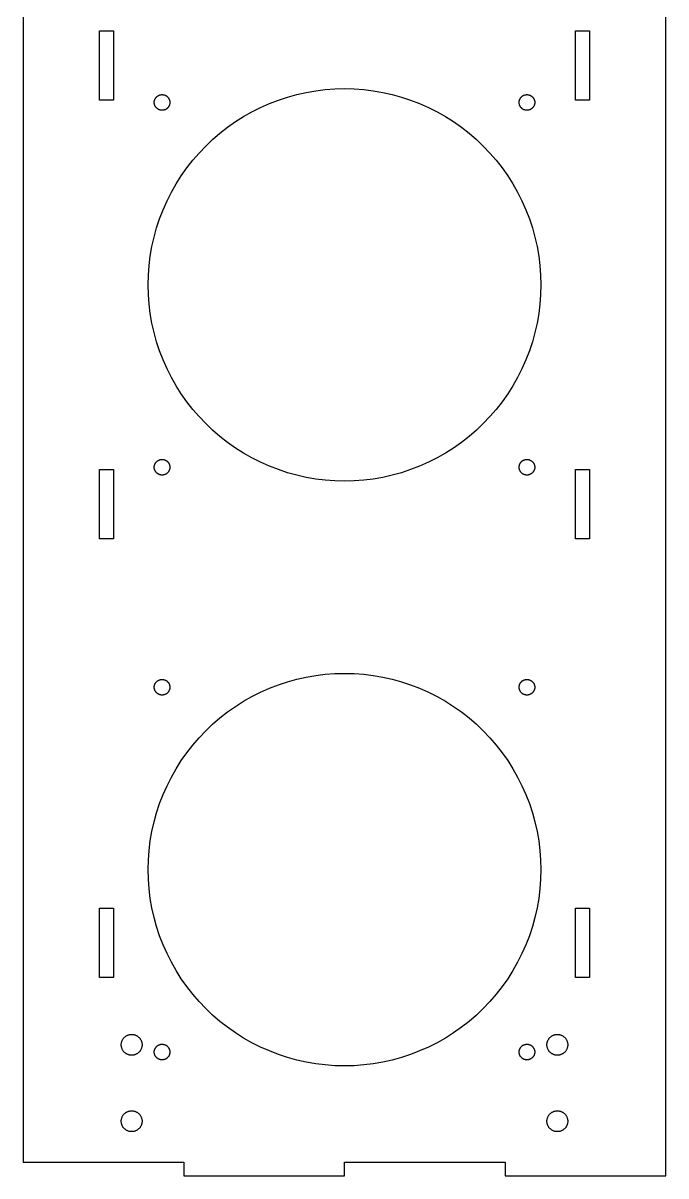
# Model space of a CAD drawing. Extents: x 0 to 916, y -4 to 1176.
# Drawn here: x 203.5 to 388.5, y -4 to 327.9 of the extents above; entities that cross this region are included whole.
import ezdxf

# ---------------------------------------------------------------- set-up
doc = ezdxf.new("R2010")
doc.units = 0
doc.layers.get('0').update_dxf_attribs({"linetype": 'CONTINUOUS'})

msp = doc.modelspace()

# ---------------------------------------------------------------- linework, layer by layer
for points in [[(296, 0), (342.25, 0), (342.25, -4), (388.5, -4), (388.5, 509), (342.25, 509), (342.25, 505), (296, 505), (296, 509), (249.75, 509), (249.75, 505), (203.5, 505), (203.5, 0), (249.75, 0), (249.75, -4), (296, -4)], [(225.5, 325.625), (229.5, 325.625), (229.5, 305.625), (225.5, 305.625)], [(362.5, 325.625), (366.5, 325.625), (366.5, 305.625), (362.5, 305.625)], [(293.228, 196.068), (290.462, 196.272), (287.71, 196.612), (284.977, 197.086), (282.272, 197.693), (279.599, 198.433), (276.966, 199.303), (274.378, 200.301), (271.843, 201.425), (269.366, 202.671), (266.953, 204.038), (264.61, 205.522), (262.343, 207.119), (260.157, 208.825), (258.057, 210.636), (256.048, 212.548), (254.136, 214.557), (252.325, 216.657), (250.619, 218.843), (249.022, 221.11), (247.538, 223.453), (246.171, 225.866), (244.925, 228.343), (243.801, 230.878), (242.803, 233.466), (241.933, 236.099), (241.193, 238.772), (240.586, 241.477), (240.112, 244.21), (239.772, 246.962), (239.568, 249.728), (239.5, 252.5), (239.568, 255.272), (239.772, 258.038), (240.112, 260.79), (240.586, 263.523), (241.193, 266.228), (241.933, 268.901), (242.803, 271.534), (243.801, 274.122), (244.925, 276.657), (246.171, 279.134), (247.538, 281.547), (249.022, 283.89), (250.619, 286.157), (252.325, 288.343), (254.136, 290.443), (256.048, 292.452), (258.057, 294.364), (260.157, 296.175), (262.343, 297.881), (264.61, 299.478), (266.953, 300.962), (269.366, 302.329), (271.843, 303.575), (274.378, 304.699), (276.966, 305.697), (279.599, 306.567), (282.272, 307.307), (284.977, 307.914), (287.71, 308.388), (290.462, 308.728), (293.228, 308.932), (296, 309), (298.772, 308.932), (301.538, 308.728), (304.29, 308.388), (307.023, 307.914), (309.728, 307.307), (312.401, 306.567), (315.034, 305.697), (317.622, 304.699), (320.157, 303.575), (322.634, 302.329), (325.047, 300.962), (327.39, 299.478), (329.657, 297.881), (331.843, 296.175), (333.943, 294.364), (335.952, 292.452), (337.864, 290.443), (339.675, 288.343), (341.381, 286.157), (342.978, 283.89), (344.462, 281.547), (345.829, 279.134), (347.075, 276.657), (348.199, 274.122), (349.197, 271.534), (350.067, 268.901), (350.807, 266.228), (351.414, 263.523), (351.888, 260.79), (352.228, 258.038), (352.432, 255.272), (352.5, 252.5), (352.432, 249.728), (352.228, 246.962), (351.888, 244.21), (351.414, 241.477), (350.807, 238.772), (350.067, 236.099), (349.197, 233.466), (348.199, 230.878), (347.075, 228.343), (345.829, 225.866), (344.462, 223.453), (342.978, 221.11), (341.381, 218.843), (339.675, 216.657), (337.864, 214.557), (335.952, 212.548), (333.943, 210.636), (331.843, 208.825), (329.657, 207.119), (327.39, 205.522), (325.047, 204.038), (322.634, 202.671), (320.157, 201.425), (317.622, 200.301), (315.034, 199.303), (312.401, 198.433), (309.728, 197.693), (307.023, 197.086), (304.29, 196.612), (301.538, 196.272), (298.772, 196.068), (296, 196)], [(243.39, 302.753), (243.279, 302.761), (243.17, 302.774), (243.061, 302.793), (242.953, 302.817), (242.847, 302.847), (242.742, 302.882), (242.639, 302.921), (242.538, 302.966), (242.439, 303.016), (242.343, 303.07), (242.25, 303.129), (242.16, 303.193), (242.073, 303.261), (241.989, 303.333), (241.909, 303.409), (241.833, 303.489), (241.761, 303.573), (241.693, 303.66), (241.629, 303.75), (241.57, 303.843), (241.516, 303.939), (241.466, 304.038), (241.421, 304.139), (241.382, 304.242), (241.347, 304.347), (241.317, 304.453), (241.293, 304.561), (241.274, 304.67), (241.261, 304.779), (241.253, 304.89), (241.25, 305), (241.253, 305.11), (241.261, 305.221), (241.274, 305.33), (241.293, 305.439), (241.317, 305.547), (241.347, 305.653), (241.382, 305.758), (241.421, 305.861), (241.466, 305.962), (241.516, 306.061), (241.57, 306.157), (241.629, 306.25), (241.693, 306.34), (241.761, 306.427), (241.833, 306.511), (241.909, 306.591), (241.989, 306.667), (242.073, 306.739), (242.16, 306.807), (242.25, 306.871), (242.343, 306.93), (242.439, 306.984), (242.538, 307.034), (242.639, 307.079), (242.742, 307.118), (242.847, 307.153), (242.953, 307.183), (243.061, 307.207), (243.17, 307.226), (243.279, 307.239), (243.39, 307.247), (243.5, 307.25), (243.61, 307.247), (243.721, 307.239), (243.83, 307.226), (243.939, 307.207), (244.047, 307.183), (244.153, 307.153), (244.258, 307.118), (244.361, 307.079), (244.462, 307.034), (244.561, 306.984), (244.657, 306.93), (244.75, 306.871), (244.84, 306.807), (244.927, 306.739), (245.011, 306.667), (245.091, 306.591), (245.167, 306.511), (245.239, 306.427), (245.307, 306.34), (245.371, 306.25), (245.43, 306.157), (245.484, 306.061), (245.534, 305.962), (245.579, 305.861), (245.618, 305.758), (245.653, 305.653), (245.683, 305.547), (245.707, 305.439), (245.726, 305.33), (245.739, 305.221), (245.747, 305.11), (245.75, 305), (245.747, 304.89), (245.739, 304.779), (245.726, 304.67), (245.707, 304.561), (245.683, 304.453), (245.653, 304.347), (245.618, 304.242), (245.579, 304.139), (245.534, 304.038), (245.484, 303.939), (245.43, 303.843), (245.371, 303.75), (245.307, 303.66), (245.239, 303.573), (245.167, 303.489), (245.091, 303.409), (245.011, 303.333), (244.927, 303.261), (244.84, 303.193), (244.75, 303.129), (244.657, 303.07), (244.561, 303.016), (244.462, 302.966), (244.361, 302.921), (244.258, 302.882), (244.153, 302.847), (244.047, 302.817), (243.939, 302.793), (243.83, 302.774), (243.721, 302.761), (243.61, 302.753), (243.5, 302.75)], [(348.39, 302.753), (348.279, 302.761), (348.17, 302.774), (348.061, 302.793), (347.953, 302.817), (347.847, 302.847), (347.742, 302.882), (347.639, 302.921), (347.538, 302.966), (347.439, 303.016), (347.343, 303.07), (347.25, 303.129), (347.16, 303.193), (347.073, 303.261), (346.989, 303.333), (346.909, 303.409), (346.833, 303.489), (346.761, 303.573), (346.693, 303.66), (346.629, 303.75), (346.57, 303.843), (346.516, 303.939), (346.466, 304.038), (346.421, 304.139), (346.382, 304.242), (346.347, 304.347), (346.317, 304.453), (346.293, 304.561), (346.274, 304.67), (346.261, 304.779), (346.253, 304.89), (346.25, 305), (346.253, 305.11), (346.261, 305.221), (346.274, 305.33), (346.293, 305.439), (346.317, 305.547), (346.347, 305.653), (346.382, 305.758), (346.421, 305.861), (346.466, 305.962), (346.516, 306.061), (346.57, 306.157), (346.629, 306.25), (346.693, 306.34), (346.761, 306.427), (346.833, 306.511), (346.909, 306.591), (346.989, 306.667), (347.073, 306.739), (347.16, 306.807), (347.25, 306.871), (347.343, 306.93), (347.439, 306.984), (347.538, 307.034), (347.639, 307.079), (347.742, 307.118), (347.847, 307.153), (347.953, 307.183), (348.061, 307.207), (348.17, 307.226), (348.279, 307.239), (348.39, 307.247), (348.5, 307.25), (348.61, 307.247), (348.721, 307.239), (348.83, 307.226), (348.939, 307.207), (349.047, 307.183), (349.153, 307.153), (349.258, 307.118), (349.361, 307.079), (349.462, 307.034), (349.561, 306.984), (349.657, 306.93), (349.75, 306.871), (349.84, 306.807), (349.927, 306.739), (350.011, 306.667), (350.091, 306.591), (350.167, 306.511), (350.239, 306.427), (350.307, 306.34), (350.371, 306.25), (350.43, 306.157), (350.484, 306.061), (350.534, 305.962), (350.579, 305.861), (350.618, 305.758), (350.653, 305.653), (350.683, 305.547), (350.707, 305.439), (350.726, 305.33), (350.739, 305.221), (350.747, 305.11), (350.75, 305), (350.747, 304.89), (350.739, 304.779), (350.726, 304.67), (350.707, 304.561), (350.683, 304.453), (350.653, 304.347), (350.618, 304.242), (350.579, 304.139), (350.534, 304.038), (350.484, 303.939), (350.43, 303.843), (350.371, 303.75), (350.307, 303.66), (350.239, 303.573), (350.167, 303.489), (350.091, 303.409), (350.011, 303.333), (349.927, 303.261), (349.84, 303.193), (349.75, 303.129), (349.657, 303.07), (349.561, 303.016), (349.462, 302.966), (349.361, 302.921), (349.258, 302.882), (349.153, 302.847), (349.047, 302.817), (348.939, 302.793), (348.83, 302.774), (348.721, 302.761), (348.61, 302.753), (348.5, 302.75)], [(225.5, 199.375), (229.5, 199.375), (229.5, 179.375), (225.5, 179.375)], [(243.39, 197.753), (243.279, 197.761), (243.17, 197.774), (243.061, 197.793), (242.953, 197.817), (242.847, 197.847), (242.742, 197.882), (242.639, 197.921), (242.538, 197.966), (242.439, 198.016), (242.343, 198.07), (242.25, 198.129), (242.16, 198.193), (242.073, 198.261), (241.989, 198.333), (241.909, 198.409), (241.833, 198.489), (241.761, 198.573), (241.693, 198.66), (241.629, 198.75), (241.57, 198.843), (241.516, 198.939), (241.466, 199.038), (241.421, 199.139), (241.382, 199.242), (241.347, 199.347), (241.317, 199.453), (241.293, 199.561), (241.274, 199.67), (241.261, 199.779), (241.253, 199.89), (241.25, 200), (241.253, 200.11), (241.261, 200.221), (241.274, 200.33), (241.293, 200.439), (241.317, 200.547), (241.347, 200.653), (241.382, 200.758), (241.421, 200.861), (241.466, 200.962), (241.516, 201.061), (241.57, 201.157), (241.629, 201.25), (241.693, 201.34), (241.761, 201.427), (241.833, 201.511), (241.909, 201.591), (241.989, 201.667), (242.073, 201.739), (242.16, 201.807), (242.25, 201.871), (242.343, 201.93), (242.439, 201.984), (242.538, 202.034), (242.639, 202.079), (242.742, 202.118), (242.847, 202.153), (242.953, 202.183), (243.061, 202.207), (243.17, 202.226), (243.279, 202.239), (243.39, 202.247), (243.5, 202.25), (243.61, 202.247), (243.721, 202.239), (243.83, 202.226), (243.939, 202.207), (244.047, 202.183), (244.153, 202.153), (244.258, 202.118), (244.361, 202.079), (244.462, 202.034), (244.561, 201.984), (244.657, 201.93), (244.75, 201.871), (244.84, 201.807), (244.927, 201.739), (245.011, 201.667), (245.091, 201.591), (245.167, 201.511), (245.239, 201.427), (245.307, 201.34), (245.371, 201.25), (245.43, 201.157), (245.484, 201.061), (245.534, 200.962), (245.579, 200.861), (245.618, 200.758), (245.653, 200.653), (245.683, 200.547), (245.707, 200.439), (245.726, 200.33), (245.739, 200.221), (245.747, 200.11), (245.75, 200), (245.747, 199.89), (245.739, 199.779), (245.726, 199.67), (245.707, 199.561), (245.683, 199.453), (245.653, 199.347), (245.618, 199.242), (245.579, 199.139), (245.534, 199.038), (245.484, 198.939), (245.43, 198.843), (245.371, 198.75), (245.307, 198.66), (245.239, 198.573), (245.167, 198.489), (245.091, 198.409), (245.011, 198.333), (244.927, 198.261), (244.84, 198.193), (244.75, 198.129), (244.657, 198.07), (244.561, 198.016), (244.462, 197.966), (244.361, 197.921), (244.258, 197.882), (244.153, 197.847), (244.047, 197.817), (243.939, 197.793), (243.83, 197.774), (243.721, 197.761), (243.61, 197.753), (243.5, 197.75)], [(348.39, 197.753), (348.279, 197.761), (348.17, 197.774), (348.061, 197.793), (347.953, 197.817), (347.847, 197.847), (347.742, 197.882), (347.639, 197.921), (347.538, 197.966), (347.439, 198.016), (347.343, 198.07), (347.25, 198.129), (347.16, 198.193), (347.073, 198.261), (346.989, 198.333), (346.909, 198.409), (346.833, 198.489), (346.761, 198.573), (346.693, 198.66), (346.629, 198.75), (346.57, 198.843), (346.516, 198.939), (346.466, 199.038), (346.421, 199.139), (346.382, 199.242), (346.347, 199.347), (346.317, 199.453), (346.293, 199.561), (346.274, 199.67), (346.261, 199.779), (346.253, 199.89), (346.25, 200), (346.253, 200.11), (346.261, 200.221), (346.274, 200.33), (346.293, 200.439), (346.317, 200.547), (346.347, 200.653), (346.382, 200.758), (346.421, 200.861), (346.466, 200.962), (346.516, 201.061), (346.57, 201.157), (346.629, 201.25), (346.693, 201.34), (346.761, 201.427), (346.833, 201.511), (346.909, 201.591), (346.989, 201.667), (347.073, 201.739), (347.16, 201.807), (347.25, 201.871), (347.343, 201.93), (347.439, 201.984), (347.538, 202.034), (347.639, 202.079), (347.742, 202.118), (347.847, 202.153), (347.953, 202.183), (348.061, 202.207), (348.17, 202.226), (348.279, 202.239), (348.39, 202.247), (348.5, 202.25), (348.61, 202.247), (348.721, 202.239), (348.83, 202.226), (348.939, 202.207), (349.047, 202.183), (349.153, 202.153), (349.258, 202.118), (349.361, 202.079), (349.462, 202.034), (349.561, 201.984), (349.657, 201.93), (349.75, 201.871), (349.84, 201.807), (349.927, 201.739), (350.011, 201.667), (350.091, 201.591), (350.167, 201.511), (350.239, 201.427), (350.307, 201.34), (350.371, 201.25), (350.43, 201.157), (350.484, 201.061), (350.534, 200.962), (350.579, 200.861), (350.618, 200.758), (350.653, 200.653), (350.683, 200.547), (350.707, 200.439), (350.726, 200.33), (350.739, 200.221), (350.747, 200.11), (350.75, 200), (350.747, 199.89), (350.739, 199.779), (350.726, 199.67), (350.707, 199.561), (350.683, 199.453), (350.653, 199.347), (350.618, 199.242), (350.579, 199.139), (350.534, 199.038), (350.484, 198.939), (350.43, 198.843), (350.371, 198.75), (350.307, 198.66), (350.239, 198.573), (350.167, 198.489), (350.091, 198.409), (350.011, 198.333), (349.927, 198.261), (349.84, 198.193), (349.75, 198.129), (349.657, 198.07), (349.561, 198.016), (349.462, 197.966), (349.361, 197.921), (349.258, 197.882), (349.153, 197.847), (349.047, 197.817), (348.939, 197.793), (348.83, 197.774), (348.721, 197.761), (348.61, 197.753), (348.5, 197.75)], [(362.5, 199.375), (366.5, 199.375), (366.5, 179.375), (362.5, 179.375)], [(293.228, 27.7347), (290.462, 27.9387), (287.71, 28.2782), (284.977, 28.7523), (282.272, 29.3599), (279.599, 30.0995), (276.966, 30.9694), (274.378, 31.9675), (271.843, 33.0913), (269.366, 34.3381), (266.953, 35.705), (264.61, 37.1886), (262.343, 38.7854), (260.157, 40.4916), (258.057, 42.3029), (256.048, 44.2151), (254.136, 46.2236), (252.325, 48.3234), (250.619, 50.5097), (249.022, 52.7769), (247.538, 55.1199), (246.171, 57.5328), (244.925, 60.0098), (243.801, 62.5451), (242.803, 65.1324), (241.933, 67.7656), (241.193, 70.4383), (240.586, 73.1441), (240.112, 75.8764), (239.772, 78.6287), (239.568, 81.3943), (239.5, 84.1667), (239.568, 86.939), (239.772, 89.7046), (240.112, 92.4569), (240.586, 95.1893), (241.193, 97.895), (241.933, 100.568), (242.803, 103.201), (243.801, 105.788), (244.925, 108.324), (246.171, 110.801), (247.538, 113.213), (249.022, 115.556), (250.619, 117.824), (252.325, 120.01), (254.136, 122.11), (256.048, 124.118), (258.057, 126.03), (260.157, 127.842), (262.343, 129.548), (264.61, 131.145), (266.953, 132.628), (269.366, 133.995), (271.843, 135.242), (274.378, 136.366), (276.966, 137.364), (279.599, 138.234), (282.272, 138.973), (284.977, 139.581), (287.71, 140.055), (290.462, 140.395), (293.228, 140.599), (296, 140.667), (298.772, 140.599), (301.538, 140.395), (304.29, 140.055), (307.023, 139.581), (309.728, 138.973), (312.401, 138.234), (315.034, 137.364), (317.622, 136.366), (320.157, 135.242), (322.634, 133.995), (325.047, 132.628), (327.39, 131.145), (329.657, 129.548), (331.843, 127.842), (333.943, 126.03), (335.952, 124.118), (337.864, 122.11), (339.675, 120.01), (341.381, 117.824), (342.978, 115.556), (344.462, 113.213), (345.829, 110.801), (347.075, 108.324), (348.199, 105.788), (349.197, 103.201), (350.067, 100.568), (350.807, 97.895), (351.414, 95.1893), (351.888, 92.4569), (352.228, 89.7046), (352.432, 86.939), (352.5, 84.1667), (352.432, 81.3943), (352.228, 78.6287), (351.888, 75.8764), (351.414, 73.1441), (350.807, 70.4383), (350.067, 67.7656), (349.197, 65.1324), (348.199, 62.5451), (347.075, 60.0098), (345.829, 57.5328), (344.462, 55.1199), (342.978, 52.7769), (341.381, 50.5097), (339.675, 48.3234), (337.864, 46.2236), (335.952, 44.2151), (333.943, 42.3029), (331.843, 40.4916), (329.657, 38.7854), (327.39, 37.1886), (325.047, 35.705), (322.634, 34.3381), (320.157, 33.0913), (317.622, 31.9675), (315.034, 30.9694), (312.401, 30.0995), (309.728, 29.3599), (307.023, 28.7523), (304.29, 28.2782), (301.538, 27.9387), (298.772, 27.7347), (296, 27.6667)], [(243.39, 134.419), (243.279, 134.428), (243.17, 134.441), (243.061, 134.46), (242.953, 134.484), (242.847, 134.514), (242.742, 134.548), (242.639, 134.588), (242.538, 134.633), (242.439, 134.682), (242.343, 134.737), (242.25, 134.796), (242.16, 134.859), (242.073, 134.927), (241.989, 135), (241.909, 135.076), (241.833, 135.156), (241.761, 135.239), (241.693, 135.326), (241.629, 135.417), (241.57, 135.51), (241.516, 135.606), (241.466, 135.705), (241.421, 135.806), (241.382, 135.909), (241.347, 136.014), (241.317, 136.12), (241.293, 136.228), (241.274, 136.337), (241.261, 136.446), (241.253, 136.556), (241.25, 136.667), (241.253, 136.777), (241.261, 136.887), (241.274, 136.997), (241.293, 137.106), (241.317, 137.213), (241.347, 137.32), (241.382, 137.425), (241.421, 137.528), (241.466, 137.629), (241.516, 137.727), (241.57, 137.823), (241.629, 137.917), (241.693, 138.007), (241.761, 138.094), (241.833, 138.178), (241.909, 138.258), (241.989, 138.334), (242.073, 138.406), (242.16, 138.474), (242.25, 138.537), (242.343, 138.597), (242.439, 138.651), (242.538, 138.701), (242.639, 138.745), (242.742, 138.785), (242.847, 138.82), (242.953, 138.849), (243.061, 138.873), (243.17, 138.892), (243.279, 138.906), (243.39, 138.914), (243.5, 138.917), (243.61, 138.914), (243.721, 138.906), (243.83, 138.892), (243.939, 138.873), (244.047, 138.849), (244.153, 138.82), (244.258, 138.785), (244.361, 138.745), (244.462, 138.701), (244.561, 138.651), (244.657, 138.597), (244.75, 138.537), (244.84, 138.474), (244.927, 138.406), (245.011, 138.334), (245.091, 138.258), (245.167, 138.178), (245.239, 138.094), (245.307, 138.007), (245.371, 137.917), (245.43, 137.823), (245.484, 137.727), (245.534, 137.629), (245.579, 137.528), (245.618, 137.425), (245.653, 137.32), (245.683, 137.213), (245.707, 137.106), (245.726, 136.997), (245.739, 136.887), (245.747, 136.777), (245.75, 136.667), (245.747, 136.556), (245.739, 136.446), (245.726, 136.337), (245.707, 136.228), (245.683, 136.12), (245.653, 136.014), (245.618, 135.909), (245.579, 135.806), (245.534, 135.705), (245.484, 135.606), (245.43, 135.51), (245.371, 135.417), (245.307, 135.326), (245.239, 135.239), (245.167, 135.156), (245.091, 135.076), (245.011, 135), (244.927, 134.927), (244.84, 134.859), (244.75, 134.796), (244.657, 134.737), (244.561, 134.682), (244.462, 134.633), (244.361, 134.588), (244.258, 134.548), (244.153, 134.514), (244.047, 134.484), (243.939, 134.46), (243.83, 134.441), (243.721, 134.428), (243.61, 134.419), (243.5, 134.417)], [(348.39, 134.419), (348.279, 134.428), (348.17, 134.441), (348.061, 134.46), (347.953, 134.484), (347.847, 134.514), (347.742, 134.548), (347.639, 134.588), (347.538, 134.633), (347.439, 134.682), (347.343, 134.737), (347.25, 134.796), (347.16, 134.859), (347.073, 134.927), (346.989, 135), (346.909, 135.076), (346.833, 135.156), (346.761, 135.239), (346.693, 135.326), (346.629, 135.417), (346.57, 135.51), (346.516, 135.606), (346.466, 135.705), (346.421, 135.806), (346.382, 135.909), (346.347, 136.014), (346.317, 136.12), (346.293, 136.228), (346.274, 136.337), (346.261, 136.446), (346.253, 136.556), (346.25, 136.667), (346.253, 136.777), (346.261, 136.887), (346.274, 136.997), (346.293, 137.106), (346.317, 137.213), (346.347, 137.32), (346.382, 137.425), (346.421, 137.528), (346.466, 137.629), (346.516, 137.727), (346.57, 137.823), (346.629, 137.917), (346.693, 138.007), (346.761, 138.094), (346.833, 138.178), (346.909, 138.258), (346.989, 138.334), (347.073, 138.406), (347.16, 138.474), (347.25, 138.537), (347.343, 138.597), (347.439, 138.651), (347.538, 138.701), (347.639, 138.745), (347.742, 138.785), (347.847, 138.82), (347.953, 138.849), (348.061, 138.873), (348.17, 138.892), (348.279, 138.906), (348.39, 138.914), (348.5, 138.917), (348.61, 138.914), (348.721, 138.906), (348.83, 138.892), (348.939, 138.873), (349.047, 138.849), (349.153, 138.82), (349.258, 138.785), (349.361, 138.745), (349.462, 138.701), (349.561, 138.651), (349.657, 138.597), (349.75, 138.537), (349.84, 138.474), (349.927, 138.406), (350.011, 138.334), (350.091, 138.258), (350.167, 138.178), (350.239, 138.094), (350.307, 138.007), (350.371, 137.917), (350.43, 137.823), (350.484, 137.727), (350.534, 137.629), (350.579, 137.528), (350.618, 137.425), (350.653, 137.32), (350.683, 137.213), (350.707, 137.106), (350.726, 136.997), (350.739, 136.887), (350.747, 136.777), (350.75, 136.667), (350.747, 136.556), (350.739, 136.446), (350.726, 136.337), (350.707, 136.228), (350.683, 136.12), (350.653, 136.014), (350.618, 135.909), (350.579, 135.806), (350.534, 135.705), (350.484, 135.606), (350.43, 135.51), (350.371, 135.417), (350.307, 135.326), (350.239, 135.239), (350.167, 135.156), (350.091, 135.076), (350.011, 135), (349.927, 134.927), (349.84, 134.859), (349.75, 134.796), (349.657, 134.737), (349.561, 134.682), (349.462, 134.633), (349.361, 134.588), (349.258, 134.548), (349.153, 134.514), (349.047, 134.484), (348.939, 134.46), (348.83, 134.441), (348.721, 134.428), (348.61, 134.419), (348.5, 134.417)], [(225.5, 73.125), (229.5, 73.125), (229.5, 53.125), (225.5, 53.125)], [(362.5, 73.125), (366.5, 73.125), (366.5, 53.125), (362.5, 53.125)], [(234.603, 30.7536), (234.456, 30.7644), (234.31, 30.7825), (234.165, 30.8076), (234.021, 30.8399), (233.879, 30.8792), (233.739, 30.9254), (233.602, 30.9784), (233.467, 31.038), (233.336, 31.1042), (233.208, 31.1768), (233.083, 31.2556), (232.963, 31.3404), (232.847, 31.431), (232.735, 31.5271), (232.629, 31.6287), (232.527, 31.7353), (232.431, 31.8468), (232.34, 31.9629), (232.256, 32.0833), (232.177, 32.2077), (232.104, 32.3358), (232.038, 32.4673), (231.978, 32.6019), (231.925, 32.7393), (231.879, 32.8791), (231.84, 33.0211), (231.808, 33.1647), (231.782, 33.3098), (231.764, 33.4559), (231.754, 33.6028), (231.75, 33.75), (231.754, 33.8972), (231.764, 34.0441), (231.782, 34.1902), (231.808, 34.3353), (231.84, 34.4789), (231.879, 34.6209), (231.925, 34.7607), (231.978, 34.8981), (232.038, 35.0327), (232.104, 35.1642), (232.177, 35.2923), (232.256, 35.4167), (232.34, 35.5371), (232.431, 35.6532), (232.527, 35.7647), (232.629, 35.8713), (232.735, 35.9729), (232.847, 36.069), (232.963, 36.1596), (233.083, 36.2444), (233.208, 36.3232), (233.336, 36.3958), (233.467, 36.462), (233.602, 36.5216), (233.739, 36.5746), (233.879, 36.6208), (234.021, 36.6601), (234.165, 36.6924), (234.31, 36.7175), (234.456, 36.7356), (234.603, 36.7464), (234.75, 36.75), (234.897, 36.7464), (235.044, 36.7356), (235.19, 36.7175), (235.335, 36.6924), (235.479, 36.6601), (235.621, 36.6208), (235.761, 36.5746), (235.898, 36.5216), (236.033, 36.462), (236.164, 36.3958), (236.292, 36.3232), (236.417, 36.2444), (236.537, 36.1596), (236.653, 36.069), (236.765, 35.9729), (236.871, 35.8713), (236.973, 35.7647), (237.069, 35.6532), (237.16, 35.5371), (237.244, 35.4167), (237.323, 35.2923), (237.396, 35.1642), (237.462, 35.0327), (237.522, 34.8981), (237.575, 34.7607), (237.621, 34.6209), (237.66, 34.4789), (237.692, 34.3353), (237.718, 34.1902), (237.736, 34.0441), (237.746, 33.8972), (237.75, 33.75), (237.746, 33.6028), (237.736, 33.4559), (237.718, 33.3098), (237.692, 33.1647), (237.66, 33.0211), (237.621, 32.8791), (237.575, 32.7393), (237.522, 32.6019), (237.462, 32.4673), (237.396, 32.3358), (237.323, 32.2077), (237.244, 32.0833), (237.16, 31.9629), (237.069, 31.8468), (236.973, 31.7353), (236.871, 31.6287), (236.765, 31.5271), (236.653, 31.431), (236.537, 31.3404), (236.417, 31.2556), (236.292, 31.1768), (236.164, 31.1042), (236.033, 31.038), (235.898, 30.9784), (235.761, 30.9254), (235.621, 30.8792), (235.479, 30.8399), (235.335, 30.8076), (235.19, 30.7825), (235.044, 30.7644), (234.897, 30.7536), (234.75, 30.75)], [(357.103, 30.7536), (356.956, 30.7644), (356.81, 30.7825), (356.665, 30.8076), (356.521, 30.8399), (356.379, 30.8792), (356.239, 30.9254), (356.102, 30.9784), (355.967, 31.038), (355.836, 31.1042), (355.708, 31.1768), (355.583, 31.2556), (355.463, 31.3404), (355.347, 31.431), (355.235, 31.5271), (355.129, 31.6287), (355.027, 31.7353), (354.931, 31.8468), (354.84, 31.9629), (354.756, 32.0833), (354.677, 32.2077), (354.604, 32.3358), (354.538, 32.4673), (354.478, 32.6019), (354.425, 32.7393), (354.379, 32.8791), (354.34, 33.0211), (354.308, 33.1647), (354.282, 33.3098), (354.264, 33.4559), (354.254, 33.6028), (354.25, 33.75), (354.254, 33.8972), (354.264, 34.0441), (354.282, 34.1902), (354.308, 34.3353), (354.34, 34.4789), (354.379, 34.6209), (354.425, 34.7607), (354.478, 34.8981), (354.538, 35.0327), (354.604, 35.1642), (354.677, 35.2923), (354.756, 35.4167), (354.84, 35.5371), (354.931, 35.6532), (355.027, 35.7647), (355.129, 35.8713), (355.235, 35.9729), (355.347, 36.069), (355.463, 36.1596), (355.583, 36.2444), (355.708, 36.3232), (355.836, 36.3958), (355.967, 36.462), (356.102, 36.5216), (356.239, 36.5746), (356.379, 36.6208), (356.521, 36.6601), (356.665, 36.6924), (356.81, 36.7175), (356.956, 36.7356), (357.103, 36.7464), (357.25, 36.75), (357.397, 36.7464), (357.544, 36.7356), (357.69, 36.7175), (357.835, 36.6924), (357.979, 36.6601), (358.121, 36.6208), (358.261, 36.5746), (358.398, 36.5216), (358.533, 36.462), (358.664, 36.3958), (358.792, 36.3232), (358.917, 36.2444), (359.037, 36.1596), (359.153, 36.069), (359.265, 35.9729), (359.371, 35.8713), (359.473, 35.7647), (359.569, 35.6532), (359.66, 35.5371), (359.744, 35.4167), (359.823, 35.2923), (359.896, 35.1642), (359.962, 35.0327), (360.022, 34.8981), (360.075, 34.7607), (360.121, 34.6209), (360.16, 34.4789), (360.192, 34.3353), (360.218, 34.1902), (360.236, 34.0441), (360.246, 33.8972), (360.25, 33.75), (360.246, 33.6028), (360.236, 33.4559), (360.218, 33.3098), (360.192, 33.1647), (360.16, 33.0211), (360.121, 32.8791), (360.075, 32.7393), (360.022, 32.6019), (359.962, 32.4673), (359.896, 32.3358), (359.823, 32.2077), (359.744, 32.0833), (359.66, 31.9629), (359.569, 31.8468), (359.473, 31.7353), (359.371, 31.6287), (359.265, 31.5271), (359.153, 31.431), (359.037, 31.3404), (358.917, 31.2556), (358.792, 31.1768), (358.664, 31.1042), (358.533, 31.038), (358.398, 30.9784), (358.261, 30.9254), (358.121, 30.8792), (357.979, 30.8399), (357.835, 30.8076), (357.69, 30.7825), (357.544, 30.7644), (357.397, 30.7536), (357.25, 30.75)], [(243.39, 29.4194), (243.279, 29.4275), (243.17, 29.441), (243.061, 29.4599), (242.953, 29.4841), (242.847, 29.5136), (242.742, 29.5482), (242.639, 29.5879), (242.538, 29.6327), (242.439, 29.6823), (242.343, 29.7368), (242.25, 29.7959), (242.16, 29.8594), (242.073, 29.9274), (241.989, 29.9995), (241.909, 30.0757), (241.833, 30.1557), (241.761, 30.2393), (241.693, 30.3263), (241.629, 30.4166), (241.57, 30.5099), (241.516, 30.606), (241.466, 30.7047), (241.421, 30.8056), (241.382, 30.9087), (241.347, 31.0135), (241.317, 31.12), (241.293, 31.2277), (241.274, 31.3365), (241.261, 31.4461), (241.253, 31.5563), (241.25, 31.6667), (241.253, 31.7771), (241.261, 31.8872), (241.274, 31.9968), (241.293, 32.1056), (241.317, 32.2134), (241.347, 32.3198), (241.382, 32.4247), (241.421, 32.5277), (241.466, 32.6287), (241.516, 32.7273), (241.57, 32.8234), (241.629, 32.9167), (241.693, 33.007), (241.761, 33.0941), (241.833, 33.1777), (241.909, 33.2577), (241.989, 33.3338), (242.073, 33.4059), (242.16, 33.4739), (242.25, 33.5375), (242.343, 33.5966), (242.439, 33.651), (242.538, 33.7006), (242.639, 33.7454), (242.742, 33.7851), (242.847, 33.8198), (242.953, 33.8492), (243.061, 33.8734), (243.17, 33.8923), (243.279, 33.9058), (243.39, 33.914), (243.5, 33.9167), (243.61, 33.914), (243.721, 33.9058), (243.83, 33.8923), (243.939, 33.8734), (244.047, 33.8492), (244.153, 33.8198), (244.258, 33.7851), (244.361, 33.7454), (244.462, 33.7006), (244.561, 33.651), (244.657, 33.5966), (244.75, 33.5375), (244.84, 33.4739), (244.927, 33.4059), (245.011, 33.3338), (245.091, 33.2577), (245.167, 33.1777), (245.239, 33.0941), (245.307, 33.007), (245.371, 32.9167), (245.43, 32.8234), (245.484, 32.7273), (245.534, 32.6287), (245.579, 32.5277), (245.618, 32.4247), (245.653, 32.3198), (245.683, 32.2134), (245.707, 32.1056), (245.726, 31.9968), (245.739, 31.8872), (245.747, 31.7771), (245.75, 31.6667), (245.747, 31.5563), (245.739, 31.4461), (245.726, 31.3365), (245.707, 31.2277), (245.683, 31.12), (245.653, 31.0135), (245.618, 30.9087), (245.579, 30.8056), (245.534, 30.7047), (245.484, 30.606), (245.43, 30.5099), (245.371, 30.4166), (245.307, 30.3263), (245.239, 30.2393), (245.167, 30.1557), (245.091, 30.0757), (245.011, 29.9995), (244.927, 29.9274), (244.84, 29.8594), (244.75, 29.7959), (244.657, 29.7368), (244.561, 29.6823), (244.462, 29.6327), (244.361, 29.5879), (244.258, 29.5482), (244.153, 29.5136), (244.047, 29.4841), (243.939, 29.4599), (243.83, 29.441), (243.721, 29.4275), (243.61, 29.4194), (243.5, 29.4167)], [(348.39, 29.4194), (348.279, 29.4275), (348.17, 29.441), (348.061, 29.4599), (347.953, 29.4841), (347.847, 29.5136), (347.742, 29.5482), (347.639, 29.5879), (347.538, 29.6327), (347.439, 29.6823), (347.343, 29.7368), (347.25, 29.7959), (347.16, 29.8594), (347.073, 29.9274), (346.989, 29.9995), (346.909, 30.0757), (346.833, 30.1557), (346.761, 30.2393), (346.693, 30.3263), (346.629, 30.4166), (346.57, 30.5099), (346.516, 30.606), (346.466, 30.7047), (346.421, 30.8056), (346.382, 30.9087), (346.347, 31.0135), (346.317, 31.12), (346.293, 31.2277), (346.274, 31.3365), (346.261, 31.4461), (346.253, 31.5563), (346.25, 31.6667), (346.253, 31.7771), (346.261, 31.8872), (346.274, 31.9968), (346.293, 32.1056), (346.317, 32.2134), (346.347, 32.3198), (346.382, 32.4247), (346.421, 32.5277), (346.466, 32.6287), (346.516, 32.7273), (346.57, 32.8234), (346.629, 32.9167), (346.693, 33.007), (346.761, 33.0941), (346.833, 33.1777), (346.909, 33.2577), (346.989, 33.3338), (347.073, 33.4059), (347.16, 33.4739), (347.25, 33.5375), (347.343, 33.5966), (347.439, 33.651), (347.538, 33.7006), (347.639, 33.7454), (347.742, 33.7851), (347.847, 33.8198), (347.953, 33.8492), (348.061, 33.8734), (348.17, 33.8923), (348.279, 33.9058), (348.39, 33.914), (348.5, 33.9167), (348.61, 33.914), (348.721, 33.9058), (348.83, 33.8923), (348.939, 33.8734), (349.047, 33.8492), (349.153, 33.8198), (349.258, 33.7851), (349.361, 33.7454), (349.462, 33.7006), (349.561, 33.651), (349.657, 33.5966), (349.75, 33.5375), (349.84, 33.4739), (349.927, 33.4059), (350.011, 33.3338), (350.091, 33.2577), (350.167, 33.1777), (350.239, 33.0941), (350.307, 33.007), (350.371, 32.9167), (350.43, 32.8234), (350.484, 32.7273), (350.534, 32.6287), (350.579, 32.5277), (350.618, 32.4247), (350.653, 32.3198), (350.683, 32.2134), (350.707, 32.1056), (350.726, 31.9968), (350.739, 31.8872), (350.747, 31.7771), (350.75, 31.6667), (350.747, 31.5563), (350.739, 31.4461), (350.726, 31.3365), (350.707, 31.2277), (350.683, 31.12), (350.653, 31.0135), (350.618, 30.9087), (350.579, 30.8056), (350.534, 30.7047), (350.484, 30.606), (350.43, 30.5099), (350.371, 30.4166), (350.307, 30.3263), (350.239, 30.2393), (350.167, 30.1557), (350.091, 30.0757), (350.011, 29.9995), (349.927, 29.9274), (349.84, 29.8594), (349.75, 29.7959), (349.657, 29.7368), (349.561, 29.6823), (349.462, 29.6327), (349.361, 29.5879), (349.258, 29.5482), (349.153, 29.5136), (349.047, 29.4841), (348.939, 29.4599), (348.83, 29.441), (348.721, 29.4275), (348.61, 29.4194), (348.5, 29.4167)], [(234.603, 8.7536), (234.456, 8.7645), (234.31, 8.7825), (234.165, 8.8076), (234.021, 8.8399), (233.879, 8.8792), (233.739, 8.9254), (233.602, 8.9784), (233.467, 9.038), (233.336, 9.1042), (233.208, 9.1768), (233.083, 9.2556), (232.963, 9.3404), (232.847, 9.431), (232.735, 9.5272), (232.629, 9.6287), (232.527, 9.7353), (232.431, 9.8468), (232.34, 9.9629), (232.256, 10.0833), (232.177, 10.2077), (232.104, 10.3358), (232.038, 10.4673), (231.978, 10.6019), (231.925, 10.7393), (231.879, 10.8791), (231.84, 11.0211), (231.808, 11.1647), (231.782, 11.3098), (231.764, 11.4559), (231.754, 11.6028), (231.75, 11.75), (231.754, 11.8972), (231.764, 12.0441), (231.782, 12.1902), (231.808, 12.3353), (231.84, 12.4789), (231.879, 12.6209), (231.925, 12.7607), (231.978, 12.8981), (232.038, 13.0327), (232.104, 13.1642), (232.177, 13.2923), (232.256, 13.4167), (232.34, 13.5371), (232.431, 13.6532), (232.527, 13.7647), (232.629, 13.8713), (232.735, 13.9729), (232.847, 14.069), (232.963, 14.1596), (233.083, 14.2444), (233.208, 14.3232), (233.336, 14.3958), (233.467, 14.462), (233.602, 14.5216), (233.739, 14.5746), (233.879, 14.6208), (234.021, 14.6601), (234.165, 14.6924), (234.31, 14.7175), (234.456, 14.7356), (234.603, 14.7464), (234.75, 14.75), (234.897, 14.7464), (235.044, 14.7356), (235.19, 14.7175), (235.335, 14.6924), (235.479, 14.6601), (235.621, 14.6208), (235.761, 14.5746), (235.898, 14.5216), (236.033, 14.462), (236.164, 14.3958), (236.292, 14.3232), (236.417, 14.2444), (236.537, 14.1596), (236.653, 14.069), (236.765, 13.9729), (236.871, 13.8713), (236.973, 13.7647), (237.069, 13.6532), (237.16, 13.5371), (237.244, 13.4167), (237.323, 13.2923), (237.396, 13.1642), (237.462, 13.0327), (237.522, 12.8981), (237.575, 12.7607), (237.621, 12.6209), (237.66, 12.4789), (237.692, 12.3353), (237.718, 12.1902), (237.736, 12.0441), (237.746, 11.8972), (237.75, 11.75), (237.746, 11.6028), (237.736, 11.4559), (237.718, 11.3098), (237.692, 11.1647), (237.66, 11.0211), (237.621, 10.8791), (237.575, 10.7393), (237.522, 10.6019), (237.462, 10.4673), (237.396, 10.3358), (237.323, 10.2077), (237.244, 10.0833), (237.16, 9.9629), (237.069, 9.8468), (236.973, 9.7353), (236.871, 9.6287), (236.765, 9.5272), (236.653, 9.431), (236.537, 9.3404), (236.417, 9.2556), (236.292, 9.1768), (236.164, 9.1042), (236.033, 9.038), (235.898, 8.9784), (235.761, 8.9254), (235.621, 8.8792), (235.479, 8.8399), (235.335, 8.8076), (235.19, 8.7825), (235.044, 8.7645), (234.897, 8.7536), (234.75, 8.75)], [(357.103, 8.7536), (356.956, 8.7645), (356.81, 8.7825), (356.665, 8.8076), (356.521, 8.8399), (356.379, 8.8792), (356.239, 8.9254), (356.102, 8.9784), (355.967, 9.038), (355.836, 9.1042), (355.708, 9.1768), (355.583, 9.2556), (355.463, 9.3404), (355.347, 9.431), (355.235, 9.5272), (355.129, 9.6287), (355.027, 9.7353), (354.931, 9.8468), (354.84, 9.9629), (354.756, 10.0833), (354.677, 10.2077), (354.604, 10.3358), (354.538, 10.4673), (354.478, 10.6019), (354.425, 10.7393), (354.379, 10.8791), (354.34, 11.0211), (354.308, 11.1647), (354.282, 11.3098), (354.264, 11.4559), (354.254, 11.6028), (354.25, 11.75), (354.254, 11.8972), (354.264, 12.0441), (354.282, 12.1902), (354.308, 12.3353), (354.34, 12.4789), (354.379, 12.6209), (354.425, 12.7607), (354.478, 12.8981), (354.538, 13.0327), (354.604, 13.1642), (354.677, 13.2923), (354.756, 13.4167), (354.84, 13.5371), (354.931, 13.6532), (355.027, 13.7647), (355.129, 13.8713), (355.235, 13.9729), (355.347, 14.069), (355.463, 14.1596), (355.583, 14.2444), (355.708, 14.3232), (355.836, 14.3958), (355.967, 14.462), (356.102, 14.5216), (356.239, 14.5746), (356.379, 14.6208), (356.521, 14.6601), (356.665, 14.6924), (356.81, 14.7175), (356.956, 14.7356), (357.103, 14.7464), (357.25, 14.75), (357.397, 14.7464), (357.544, 14.7356), (357.69, 14.7175), (357.835, 14.6924), (357.979, 14.6601), (358.121, 14.6208), (358.261, 14.5746), (358.398, 14.5216), (358.533, 14.462), (358.664, 14.3958), (358.792, 14.3232), (358.917, 14.2444), (359.037, 14.1596), (359.153, 14.069), (359.265, 13.9729), (359.371, 13.8713), (359.473, 13.7647), (359.569, 13.6532), (359.66, 13.5371), (359.744, 13.4167), (359.823, 13.2923), (359.896, 13.1642), (359.962, 13.0327), (360.022, 12.8981), (360.075, 12.7607), (360.121, 12.6209), (360.16, 12.4789), (360.192, 12.3353), (360.218, 12.1902), (360.236, 12.0441), (360.246, 11.8972), (360.25, 11.75), (360.246, 11.6028), (360.236, 11.4559), (360.218, 11.3098), (360.192, 11.1647), (360.16, 11.0211), (360.121, 10.8791), (360.075, 10.7393), (360.022, 10.6019), (359.962, 10.4673), (359.896, 10.3358), (359.823, 10.2077), (359.744, 10.0833), (359.66, 9.9629), (359.569, 9.8468), (359.473, 9.7353), (359.371, 9.6287), (359.265, 9.5272), (359.153, 9.431), (359.037, 9.3404), (358.917, 9.2556), (358.792, 9.1768), (358.664, 9.1042), (358.533, 9.038), (358.398, 8.9784), (358.261, 8.9254), (358.121, 8.8792), (357.979, 8.8399), (357.835, 8.8076), (357.69, 8.7825), (357.544, 8.7645), (357.397, 8.7536), (357.25, 8.75)]]:
    msp.add_lwpolyline(points, close=True)

doc.saveas('drawing.dxf')
